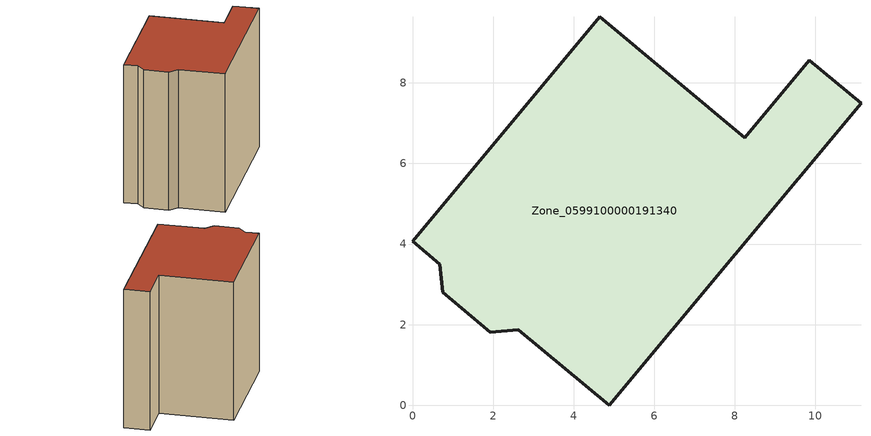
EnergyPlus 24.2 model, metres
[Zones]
Zone_0599100000191340
 floor ground (C_G): 9.85,8.56 11.13,7.49 4.88,0 2.63,1.87 1.93,1.81 0.75,2.8 0.68,3.5 0,4.07 4.65,9.64 8.25,6.64 z0
 wall outside (C_F): 0.75,2.8 1.93,1.81 2.63,1.87 4.88,0 11.13,7.49 9.85,8.56 8.25,6.64 4.65,9.64 0,4.07 0.68,3.5 0.75,2.8 z0:9.3
 roof outside (C_R): 4.65,9.64 0,4.07 0.68,3.5 0.75,2.8 1.93,1.81 2.63,1.87 4.88,0 11.13,7.49 9.85,8.56 8.25,6.64 z9.3
[BUILDING]
Pand.0599100000191340: North Axis=0; Terrain=City; Loads Convergence Tolerance Value=0.04; Temperature Convergence Tolerance Value=0.4; Solar Distribution=FullExterior; Maximum Number of Warmup Days=25; Minimum Number of Warmup Days=1
[Site:Location]
Rotterdam.The.Hague.AP_ZH_NLD Design_Conditions: Latitude=51.96; Longitude=4.45; Time Zone=1; Elevation=-4.5
[SITE:GROUNDTEMPERATURE:BUILDINGSURFACE]
18, 18, 18, 18, 18, 18, 18, 18, 18, 18, 18, 18
[MATERIAL] Thermal Absorptance=0.9; Solar Absorptance=0.7; Visible Absorptance=0.7
Name | Roughness | Thickness | Conductivity | Density | Specific Heat
G.TI.1946 | MediumSmooth | 0.15 | 1 | 540 | 1210
F.TI.1946 | Rough | 0.3 | 0.857143 | 1920 | 840
R.TI.1946 | MediumRough | 0.2 | 0.1 | 1500 | 1000
[CONSTRUCTION]
C_G: G.TI.1946
C_F: F.TI.1946
C_R: R.TI.1946
[ZONE]
Zone_0599100000191340: Type=1; Multiplier=1; Ceiling Height=Autocalculate; Volume=Autocalculate; Floor Area=autocalculate; Part of Total Floor Area=Yes
[ZONEINFILTRATION:DESIGNFLOWRATE]
Infil_Zone_0599100000191340: Zone or ZoneList or Space or SpaceList=Zone_0599100000191340; Schedule=AlwaysOn; Design Flow Rate Calculation Method=Flow/Area; Flow Rate per Floor Area=0.003; Constant Term Coefficient=1; Temperature Term Coefficient=0; Velocity Term Coefficient=0; Velocity Squared Term Coefficient=0
[HVACTEMPLATE:ZONE:IDEALLOADSAIRSYSTEM]
Zone_0599100000191340: Maximum Heating Supply Air Temperature=50; Minimum Cooling Supply Air Temperature=13; Maximum Heating Supply Air Humidity Ratio=0.0156; Minimum Cooling Supply Air Humidity Ratio=0.0077; Heating Limit=NoLimit; Cooling Limit=NoLimit; Dehumidification Control Type=ConstantSensibleHeatRatio; Cooling Sensible Heat Ratio=0.7; Dehumidification Setpoint=60; Humidification Control Type=None; Humidification Setpoint=30; Outdoor Air Method=None; Outdoor Air Flow Rate per Person=0.00944; Outdoor Air Flow Rate per Zone Floor Area=0; Outdoor Air Flow Rate per Zone=0; Demand Controlled Ventilation Type=None; Outdoor Air Economizer Type=NoEconomizer; Heat Recovery Type=None; Sensible Heat Recovery Effectiveness=0.7; Latent Heat Recovery Effectiveness=0.65
[ZONECONTROL:THERMOSTAT]
ThermostatControl_Zone_0599100000191340: Zone or ZoneList=Zone_0599100000191340; Control Type Schedule=DualSetpointControlType; Control 1=Thermostat_Zone_0599100000191340; Temperature Difference Between Cutout And Setpoint=0
[THERMOSTATSETPOINT:DUALSETPOINT]
Thermostat_Zone_0599100000191340: Heating Setpoint Temperature Schedule=HeatingSetpoint_Zone_0599100000191340; Cooling Setpoint Temperature Schedule=CoolingSetpoint_Zone_0599100000191340
[SCHEDULE:COMPACT]
HeatingSetpoint_Zone_0599100000191340: Through: 12/31, For: AllDays, Until: 24:00, 21
CoolingSetpoint_Zone_0599100000191340: Through: 12/31, For: AllDays, Until: 24:00, 24
DualSetpointControlType: Through: 12/31, For: AllDays, Until: 24:00, 4
AlwaysOn: Through: 12/31, For: AllDays, Until: 24:00, 1
